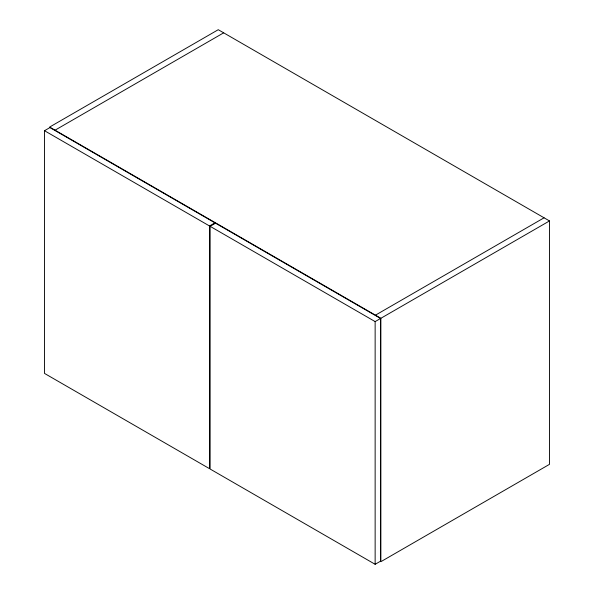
<?xml version="1.0" encoding="UTF-8"?>
<svg xmlns="http://www.w3.org/2000/svg" width="594" height="594" viewBox="0 0 594 594"><rect width="100%" height="100%" fill="white"/><g stroke="black" fill="none" stroke-linecap="round" stroke-linejoin="round"><path stroke-width="0.89" d="M44.505 130.71L49.926 127.576L214.946 222.847L209.526 225.98L44.505 130.71L44.505 373.411L209.526 468.681L209.526 225.98M55.049 130.19L223.678 32.826M210.128 226.329L215.548 223.196L380.561 318.466L380.561 561.174L375.141 564.3L210.128 469.03L210.128 226.329L375.141 321.599L380.561 318.466M375.445 315.169L544.074 217.805M380.865 318.295L549.495 220.938L549.495 464.337L380.865 561.694L380.865 318.295L49.629 127.057L218.258 29.7L549.495 220.938M375.141 321.599L375.141 564.3"/></g></svg>
